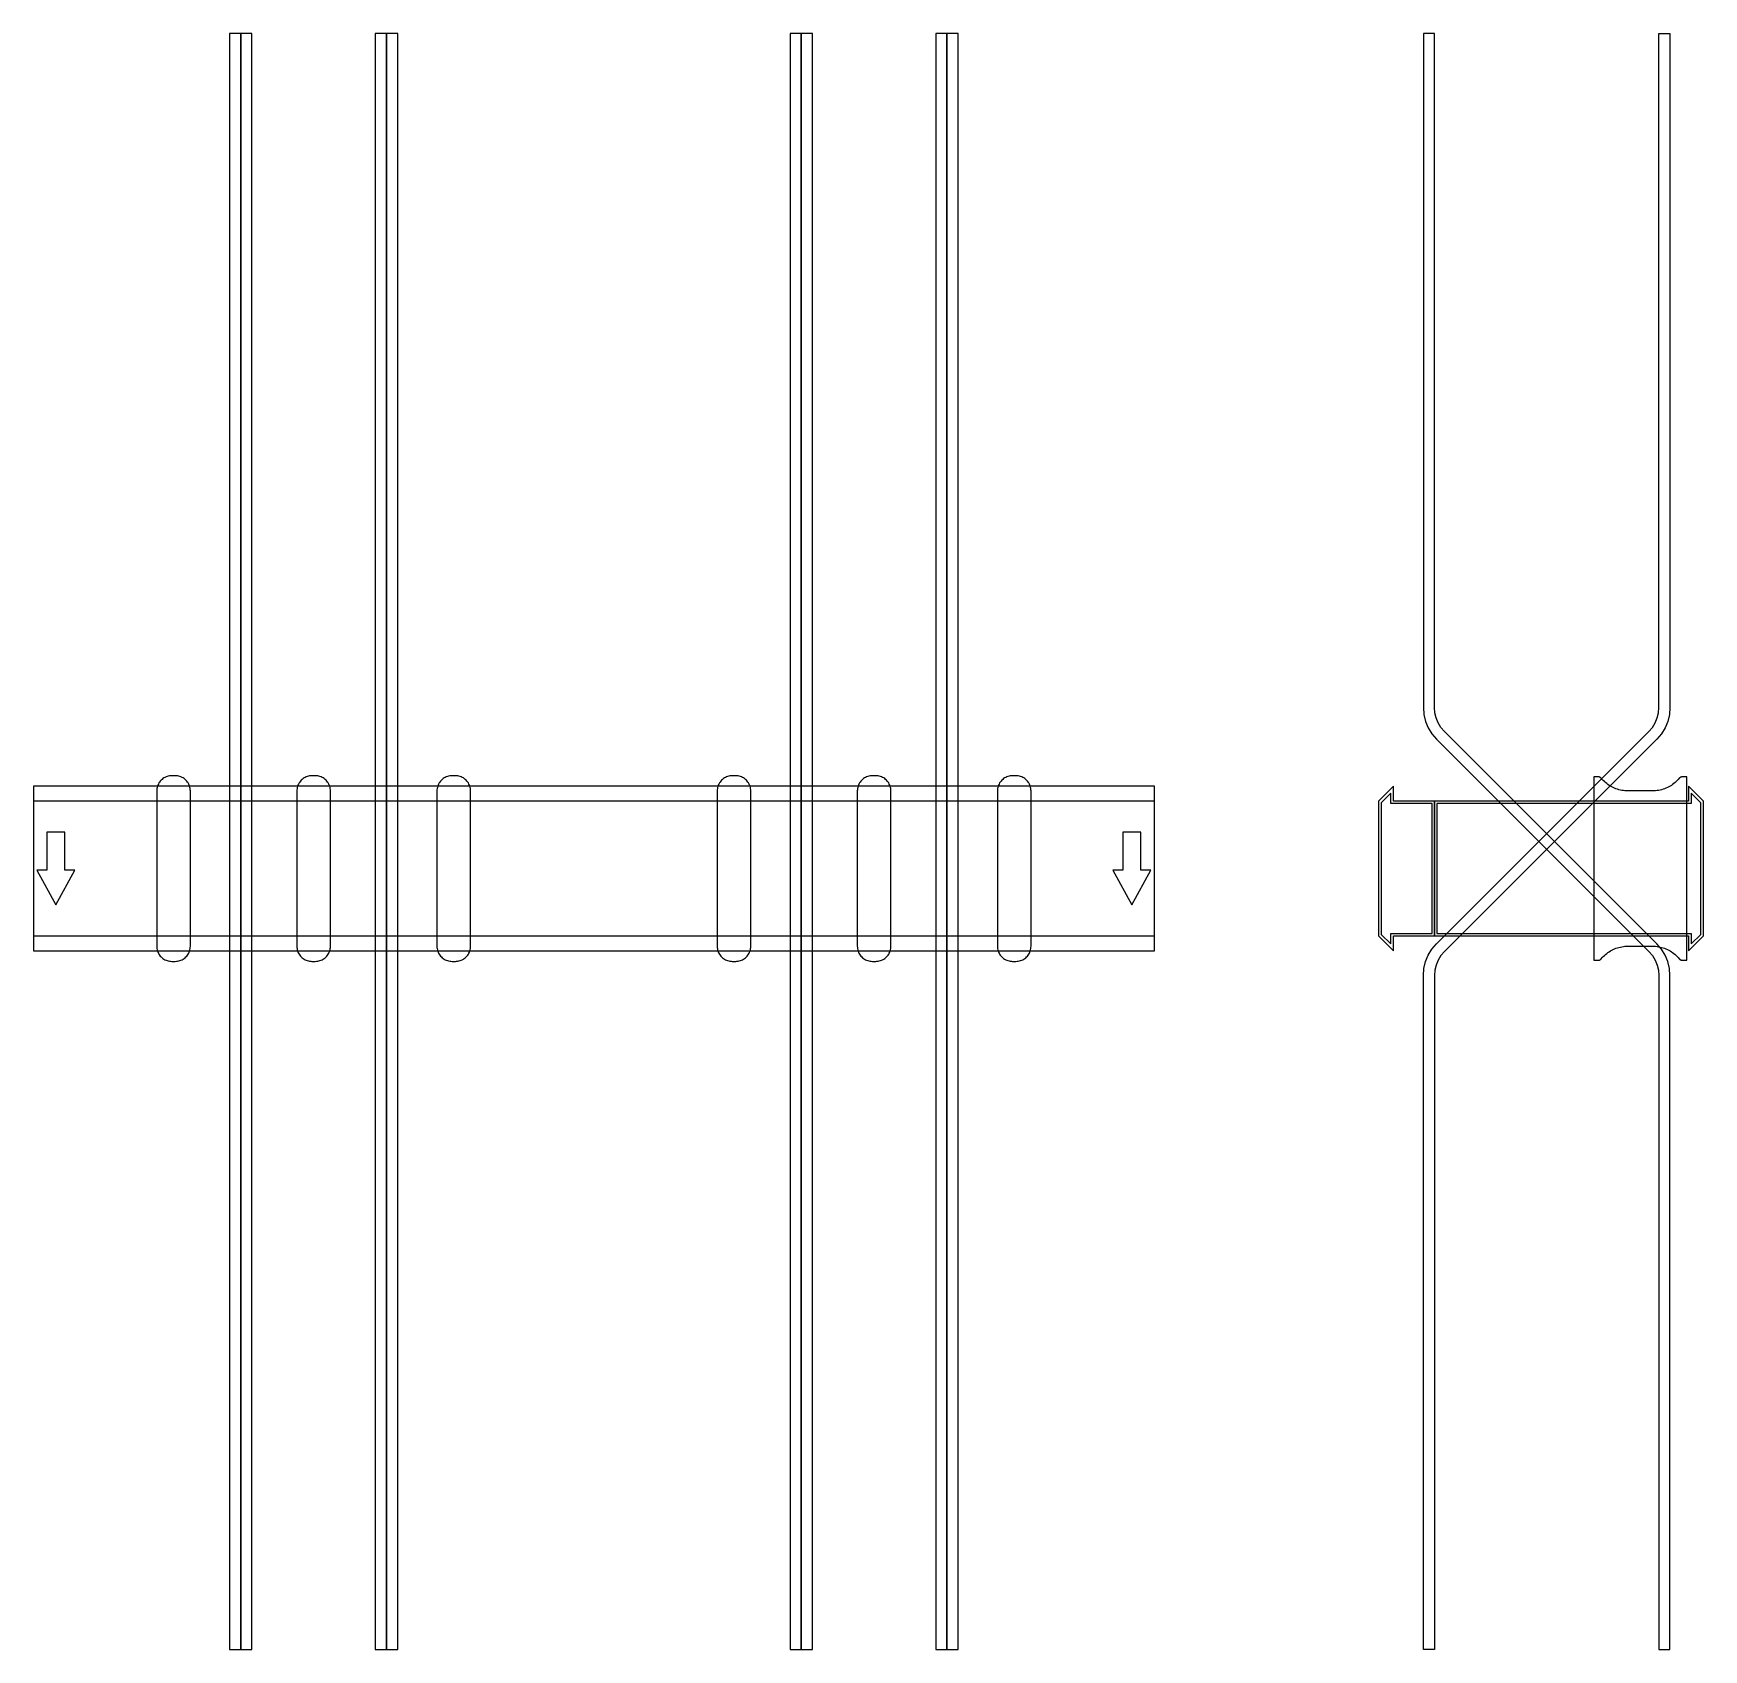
# Model space of a CAD drawing. Extents: x 0 to 1490, y -697 to 745.
import ezdxf

# ---------------------------------------------------------------- set-up
doc = ezdxf.new("R2010")
doc.units = 0
doc.layers.add('Halfen', color=7, linetype='CONTINUOUS')

msp = doc.modelspace()

# ---------------------------------------------------------------- linework, layer by layer
at = {"layer": 'Halfen', "color": 7}
for points in [[(185, -696.961), (185, 745.246), (175, 745.246), (175, -696.961)], [(195, -696.961), (195, 745.246), (185, 745.246), (185, -696.961)], [(315, -696.961), (315, 745.246), (305, 745.246), (305, -696.961)], [(325, -696.961), (325, 745.246), (315, 745.246), (315, -696.961)], [(685, -696.961), (685, 745.246), (675, 745.246), (675, -696.961)], [(695, -696.961), (695, 745.246), (685, 745.246), (685, -696.961)], [(815, -696.961), (815, 745.246), (805, 745.246), (805, -696.961)], [(825, -696.961), (825, 745.246), (815, 745.246), (815, -696.961)], [(1460, -696.961), (1460, -95.355), (1459.508, -89.098), (1458.042, -82.995), (1455.64, -77.196), (1452.361, -71.844), (1448.284, -67.071), (1258.787, 122.426), (1255.729, 126.006), (1253.27, 130.02), (1251.468, 134.369), (1250.369, 138.947), (1250, 143.64), (1250, 206.246), (1250, 745.246), (1240, 745.246), (1240, 206.246), (1240, 143.64), (1240.492, 137.382), (1241.958, 131.279), (1244.36, 125.48), (1247.639, 120.128), (1251.716, 115.355), (1441.213, -74.142), (1444.271, -77.722), (1446.73, -81.736), (1448.532, -86.085), (1449.631, -90.662), (1450, -95.355), (1450, -696.961)], [(1240, -696.961), (1240, -95.355), (1240.492, -89.098), (1241.958, -82.995), (1244.36, -77.196), (1247.639, -71.844), (1251.716, -67.071), (1441.213, 122.426), (1444.271, 126.006), (1446.73, 130.02), (1448.532, 134.369), (1449.631, 138.947), (1450, 143.64), (1450, 206.246), (1450, 745.246), (1460, 745.246), (1460, 206.246), (1460, 143.64), (1459.508, 137.382), (1458.042, 131.279), (1455.64, 125.48), (1452.361, 120.128), (1448.284, 115.355), (1258.787, -74.142), (1255.729, -77.722), (1253.27, -81.736), (1251.468, -86.085), (1250.369, -90.662), (1250, -95.355), (1250, -696.961)], [(140, -69.3), (140, -56.8), (140, 69.3), (139.958, 70.359), (139.834, 71.412), (139.627, 72.452), (139.339, 73.472), (138.972, 74.466), (138.529, 75.429), (138.011, 76.354), (137.422, 77.235), (136.765, 78.068), (136.046, 78.846), (135.268, 79.565), (134.435, 80.222), (133.554, 80.811), (132.629, 81.329), (131.666, 81.772), (130.672, 82.139), (129.652, 82.427), (128.612, 82.634), (127.559, 82.758), (126.5, 82.8), (123.5, 82.8), (122.441, 82.758), (121.388, 82.634), (120.348, 82.427), (119.328, 82.139), (118.334, 81.772), (117.371, 81.329), (116.446, 80.811), (115.565, 80.222), (114.732, 79.565), (113.954, 78.846), (113.235, 78.068), (112.578, 77.235), (111.989, 76.354), (111.471, 75.429), (111.028, 74.466), (110.661, 73.472), (110.373, 72.452), (110.166, 71.412), (110.042, 70.359), (110, 69.3), (110, -56.8), (110, -69.3), (110.042, -70.359), (110.166, -71.412), (110.373, -72.452), (110.661, -73.472), (111.028, -74.466), (111.471, -75.429), (111.989, -76.354), (112.578, -77.235), (113.235, -78.068), (113.954, -78.846), (114.732, -79.565), (115.565, -80.222), (116.446, -80.811), (117.371, -81.329), (118.334, -81.772), (119.328, -82.139), (120.348, -82.427), (121.388, -82.634), (122.441, -82.758), (123.5, -82.8), (126.5, -82.8), (127.559, -82.758), (128.612, -82.634), (129.652, -82.427), (130.672, -82.139), (131.666, -81.772), (132.629, -81.329), (133.554, -80.811), (134.435, -80.222), (135.268, -79.565), (136.046, -78.846), (136.765, -78.068), (137.422, -77.235), (138.011, -76.354), (138.529, -75.429), (138.972, -74.466), (139.339, -73.472), (139.627, -72.452), (139.834, -71.412), (139.958, -70.359), (140, -69.3)], [(265, -69.3), (265, -56.8), (265, 69.3), (264.958, 70.359), (264.834, 71.412), (264.627, 72.452), (264.339, 73.472), (263.972, 74.466), (263.529, 75.429), (263.011, 76.354), (262.422, 77.235), (261.765, 78.068), (261.046, 78.846), (260.268, 79.565), (259.435, 80.222), (258.554, 80.811), (257.629, 81.329), (256.666, 81.772), (255.672, 82.139), (254.652, 82.427), (253.612, 82.634), (252.559, 82.758), (251.5, 82.8), (248.5, 82.8), (247.441, 82.758), (246.388, 82.634), (245.348, 82.427), (244.328, 82.139), (243.334, 81.772), (242.371, 81.329), (241.446, 80.811), (240.565, 80.222), (239.732, 79.565), (238.954, 78.846), (238.235, 78.068), (237.578, 77.235), (236.989, 76.354), (236.471, 75.429), (236.028, 74.466), (235.661, 73.472), (235.373, 72.452), (235.166, 71.412), (235.042, 70.359), (235, 69.3), (235, -56.8), (235, -69.3), (235.042, -70.359), (235.166, -71.412), (235.373, -72.452), (235.661, -73.472), (236.028, -74.466), (236.471, -75.429), (236.989, -76.354), (237.578, -77.235), (238.235, -78.068), (238.954, -78.846), (239.732, -79.565), (240.565, -80.222), (241.446, -80.811), (242.371, -81.329), (243.334, -81.772), (244.328, -82.139), (245.348, -82.427), (246.388, -82.634), (247.441, -82.758), (248.5, -82.8), (251.5, -82.8), (252.559, -82.758), (253.612, -82.634), (254.652, -82.427), (255.672, -82.139), (256.666, -81.772), (257.629, -81.329), (258.554, -80.811), (259.435, -80.222), (260.268, -79.565), (261.046, -78.846), (261.765, -78.068), (262.422, -77.235), (263.011, -76.354), (263.529, -75.429), (263.972, -74.466), (264.339, -73.472), (264.627, -72.452), (264.834, -71.412), (264.958, -70.359), (265, -69.3)], [(390, -69.3), (390, -56.8), (390, 69.3), (389.958, 70.359), (389.834, 71.412), (389.627, 72.452), (389.339, 73.472), (388.972, 74.466), (388.529, 75.429), (388.011, 76.354), (387.422, 77.235), (386.765, 78.068), (386.046, 78.846), (385.268, 79.565), (384.435, 80.222), (383.554, 80.811), (382.629, 81.329), (381.666, 81.772), (380.672, 82.139), (379.652, 82.427), (378.612, 82.634), (377.559, 82.758), (376.5, 82.8), (373.5, 82.8), (372.441, 82.758), (371.388, 82.634), (370.348, 82.427), (369.328, 82.139), (368.334, 81.772), (367.371, 81.329), (366.446, 80.811), (365.565, 80.222), (364.732, 79.565), (363.954, 78.846), (363.235, 78.068), (362.578, 77.235), (361.989, 76.354), (361.471, 75.429), (361.028, 74.466), (360.661, 73.472), (360.373, 72.452), (360.166, 71.412), (360.042, 70.359), (360, 69.3), (360, -56.8), (360, -69.3), (360.042, -70.359), (360.166, -71.412), (360.373, -72.452), (360.661, -73.472), (361.028, -74.466), (361.471, -75.429), (361.989, -76.354), (362.578, -77.235), (363.235, -78.068), (363.954, -78.846), (364.732, -79.565), (365.565, -80.222), (366.446, -80.811), (367.371, -81.329), (368.334, -81.772), (369.328, -82.139), (370.348, -82.427), (371.388, -82.634), (372.441, -82.758), (373.5, -82.8), (376.5, -82.8), (377.559, -82.758), (378.612, -82.634), (379.652, -82.427), (380.672, -82.139), (381.666, -81.772), (382.629, -81.329), (383.554, -80.811), (384.435, -80.222), (385.268, -79.565), (386.046, -78.846), (386.765, -78.068), (387.422, -77.235), (388.011, -76.354), (388.529, -75.429), (388.972, -74.466), (389.339, -73.472), (389.627, -72.452), (389.834, -71.412), (389.958, -70.359), (390, -69.3)], [(640, -69.3), (640, -56.8), (640, 69.3), (639.958, 70.359), (639.834, 71.412), (639.627, 72.452), (639.339, 73.472), (638.972, 74.466), (638.529, 75.429), (638.011, 76.354), (637.422, 77.235), (636.765, 78.068), (636.046, 78.846), (635.268, 79.565), (634.435, 80.222), (633.554, 80.811), (632.629, 81.329), (631.666, 81.772), (630.672, 82.139), (629.652, 82.427), (628.612, 82.634), (627.559, 82.758), (626.5, 82.8), (623.5, 82.8), (622.441, 82.758), (621.388, 82.634), (620.348, 82.427), (619.328, 82.139), (618.334, 81.772), (617.371, 81.329), (616.446, 80.811), (615.565, 80.222), (614.732, 79.565), (613.954, 78.846), (613.235, 78.068), (612.578, 77.235), (611.989, 76.354), (611.471, 75.429), (611.028, 74.466), (610.661, 73.472), (610.373, 72.452), (610.166, 71.412), (610.042, 70.359), (610, 69.3), (610, -56.8), (610, -69.3), (610.042, -70.359), (610.166, -71.412), (610.373, -72.452), (610.661, -73.472), (611.028, -74.466), (611.471, -75.429), (611.989, -76.354), (612.578, -77.235), (613.235, -78.068), (613.954, -78.846), (614.732, -79.565), (615.565, -80.222), (616.446, -80.811), (617.371, -81.329), (618.334, -81.772), (619.328, -82.139), (620.348, -82.427), (621.388, -82.634), (622.441, -82.758), (623.5, -82.8), (626.5, -82.8), (627.559, -82.758), (628.612, -82.634), (629.652, -82.427), (630.672, -82.139), (631.666, -81.772), (632.629, -81.329), (633.554, -80.811), (634.435, -80.222), (635.268, -79.565), (636.046, -78.846), (636.765, -78.068), (637.422, -77.235), (638.011, -76.354), (638.529, -75.429), (638.972, -74.466), (639.339, -73.472), (639.627, -72.452), (639.834, -71.412), (639.958, -70.359), (640, -69.3)], [(765, -69.3), (765, -56.8), (765, 69.3), (764.958, 70.359), (764.834, 71.412), (764.627, 72.452), (764.339, 73.472), (763.972, 74.466), (763.529, 75.429), (763.011, 76.354), (762.422, 77.235), (761.765, 78.068), (761.046, 78.846), (760.268, 79.565), (759.435, 80.222), (758.554, 80.811), (757.629, 81.329), (756.666, 81.772), (755.672, 82.139), (754.652, 82.427), (753.612, 82.634), (752.559, 82.758), (751.5, 82.8), (748.5, 82.8), (747.441, 82.758), (746.388, 82.634), (745.348, 82.427), (744.328, 82.139), (743.334, 81.772), (742.371, 81.329), (741.446, 80.811), (740.565, 80.222), (739.732, 79.565), (738.954, 78.846), (738.235, 78.068), (737.578, 77.235), (736.989, 76.354), (736.471, 75.429), (736.028, 74.466), (735.661, 73.472), (735.373, 72.452), (735.166, 71.412), (735.042, 70.359), (735, 69.3), (735, -56.8), (735, -69.3), (735.042, -70.359), (735.166, -71.412), (735.373, -72.452), (735.661, -73.472), (736.028, -74.466), (736.471, -75.429), (736.989, -76.354), (737.578, -77.235), (738.235, -78.068), (738.954, -78.846), (739.732, -79.565), (740.565, -80.222), (741.446, -80.811), (742.371, -81.329), (743.334, -81.772), (744.328, -82.139), (745.348, -82.427), (746.388, -82.634), (747.441, -82.758), (748.5, -82.8), (751.5, -82.8), (752.559, -82.758), (753.612, -82.634), (754.652, -82.427), (755.672, -82.139), (756.666, -81.772), (757.629, -81.329), (758.554, -80.811), (759.435, -80.222), (760.268, -79.565), (761.046, -78.846), (761.765, -78.068), (762.422, -77.235), (763.011, -76.354), (763.529, -75.429), (763.972, -74.466), (764.339, -73.472), (764.627, -72.452), (764.834, -71.412), (764.958, -70.359), (765, -69.3)], [(890, -69.3), (890, -56.8), (890, 69.3), (889.958, 70.359), (889.834, 71.412), (889.627, 72.452), (889.339, 73.472), (888.972, 74.466), (888.529, 75.429), (888.011, 76.354), (887.422, 77.235), (886.765, 78.068), (886.046, 78.846), (885.268, 79.565), (884.435, 80.222), (883.554, 80.811), (882.629, 81.329), (881.666, 81.772), (880.672, 82.139), (879.652, 82.427), (878.612, 82.634), (877.559, 82.758), (876.5, 82.8), (873.5, 82.8), (872.441, 82.758), (871.388, 82.634), (870.348, 82.427), (869.328, 82.139), (868.334, 81.772), (867.371, 81.329), (866.446, 80.811), (865.565, 80.222), (864.732, 79.565), (863.954, 78.846), (863.235, 78.068), (862.578, 77.235), (861.989, 76.354), (861.471, 75.429), (861.028, 74.466), (860.661, 73.472), (860.373, 72.452), (860.166, 71.412), (860.042, 70.359), (860, 69.3), (860, -56.8), (860, -69.3), (860.042, -70.359), (860.166, -71.412), (860.373, -72.452), (860.661, -73.472), (861.028, -74.466), (861.471, -75.429), (861.989, -76.354), (862.578, -77.235), (863.235, -78.068), (863.954, -78.846), (864.732, -79.565), (865.565, -80.222), (866.446, -80.811), (867.371, -81.329), (868.334, -81.772), (869.328, -82.139), (870.348, -82.427), (871.388, -82.634), (872.441, -82.758), (873.5, -82.8), (876.5, -82.8), (877.559, -82.758), (878.612, -82.634), (879.652, -82.427), (880.672, -82.139), (881.666, -81.772), (882.629, -81.329), (883.554, -80.811), (884.435, -80.222), (885.268, -79.565), (886.046, -78.846), (886.765, -78.068), (887.422, -77.235), (888.011, -76.354), (888.529, -75.429), (888.972, -74.466), (889.339, -73.472), (889.627, -72.452), (889.834, -71.412), (889.958, -70.359), (890, -69.3)], [(1475, -81.8), (1475, 81.8), (1471, 81.8), (1470.846, 81.797), (1470.691, 81.786), (1470.538, 81.769), (1470.385, 81.746), (1470.234, 81.715), (1470.084, 81.678), (1469.936, 81.634), (1469.789, 81.584), (1469.646, 81.527), (1469.505, 81.464), (1469.366, 81.395), (1469.231, 81.32), (1469.1, 81.239), (1468.972, 81.153), (1468.848, 81.06), (1468.728, 80.963), (1468.613, 80.86), (1468.502, 80.752), (1468.397, 80.639), (1468.296, 80.522), (1467.41, 79.491), (1466.479, 78.5), (1465.505, 77.551), (1464.491, 76.646), (1463.437, 75.787), (1462.347, 74.975), (1461.222, 74.211), (1460.064, 73.499), (1458.876, 72.838), (1457.66, 72.23), (1456.418, 71.676), (1455.153, 71.178), (1453.867, 70.736), (1452.563, 70.351), (1451.243, 70.024), (1449.911, 69.756), (1448.567, 69.547), (1447.216, 69.397), (1445.859, 69.307), (1444.5, 69.277), (1422.5, 69.277), (1421.141, 69.307), (1419.784, 69.397), (1418.433, 69.547), (1417.089, 69.756), (1415.757, 70.024), (1414.437, 70.351), (1413.133, 70.736), (1411.847, 71.178), (1410.582, 71.676), (1409.34, 72.23), (1408.124, 72.838), (1406.936, 73.499), (1405.778, 74.211), (1404.653, 74.975), (1403.563, 75.787), (1402.509, 76.646), (1401.495, 77.551), (1400.521, 78.5), (1399.59, 79.491), (1398.704, 80.522), (1398.603, 80.639), (1398.498, 80.752), (1398.387, 80.86), (1398.272, 80.963), (1398.152, 81.06), (1398.028, 81.153), (1397.9, 81.239), (1397.769, 81.32), (1397.634, 81.395), (1397.495, 81.464), (1397.354, 81.527), (1397.211, 81.584), (1397.064, 81.634), (1396.916, 81.678), (1396.766, 81.715), (1396.615, 81.746), (1396.462, 81.769), (1396.309, 81.786), (1396.154, 81.797), (1396, 81.8), (1392, 81.8), (1392, -81.8), (1396, -81.8), (1396.154, -81.797), (1396.309, -81.786), (1396.462, -81.769), (1396.615, -81.746), (1396.766, -81.715), (1396.916, -81.678), (1397.064, -81.634), (1397.211, -81.584), (1397.354, -81.527), (1397.495, -81.464), (1397.634, -81.395), (1397.769, -81.32), (1397.9, -81.239), (1398.028, -81.153), (1398.152, -81.06), (1398.272, -80.963), (1398.387, -80.86), (1398.498, -80.752), (1398.603, -80.639), (1398.704, -80.522), (1399.59, -79.491), (1400.521, -78.5), (1401.495, -77.551), (1402.509, -76.646), (1403.563, -75.787), (1404.653, -74.975), (1405.778, -74.211), (1406.936, -73.499), (1408.124, -72.838), (1409.34, -72.23), (1410.582, -71.676), (1411.847, -71.178), (1413.133, -70.736), (1414.437, -70.351), (1415.757, -70.024), (1417.089, -69.756), (1418.433, -69.547), (1419.784, -69.397), (1421.141, -69.307), (1422.5, -69.277), (1444.5, -69.277), (1445.859, -69.307), (1447.216, -69.397), (1448.567, -69.547), (1449.911, -69.756), (1451.243, -70.024), (1452.563, -70.351), (1453.867, -70.736), (1455.153, -71.178), (1456.418, -71.676), (1457.66, -72.23), (1458.876, -72.838), (1460.064, -73.499), (1461.222, -74.211), (1462.347, -74.975), (1463.437, -75.787), (1464.491, -76.646), (1465.505, -77.551), (1466.479, -78.5), (1467.41, -79.491), (1468.296, -80.522), (1468.397, -80.639), (1468.502, -80.752), (1468.613, -80.86), (1468.728, -80.963), (1468.848, -81.06), (1468.972, -81.153), (1469.1, -81.239), (1469.231, -81.32), (1469.366, -81.395), (1469.505, -81.464), (1469.646, -81.527), (1469.789, -81.584), (1469.936, -81.634), (1470.084, -81.678), (1470.234, -81.715), (1470.385, -81.746), (1470.538, -81.769), (1470.691, -81.786), (1470.846, -81.797), (1471, -81.8)], [(0, -73.5), (1000, -73.5), (1000, 73.5), (0, 73.5)], [(0, -60), (1000, -60), (1000, 60), (0, 60)], [(1250, -60), (1250, 60), (1213.5, 60), (1213.5, 73.5), (1200, 60), (1200, -60), (1213.5, -73.5), (1213.5, -60)], [(1248, -58), (1248, 58), (1211, 58), (1211, 67.25), (1202.5, 58.75), (1202.5, -58.75), (1211, -67.25), (1211, -58)], [(1490, -60), (1490, 60), (1476.5, 73.5), (1476.5, 60), (1250, 60), (1250, -60), (1476.5, -60), (1476.5, -73.5)], [(1487.5, -58.75), (1487.5, 58.75), (1479, 67.25), (1479, 58), (1252, 58), (1252, -58), (1479, -58), (1479, -67.25)], [(20, -32.5), (37, -1.5), (28, -1.5), (28, 32.5), (12, 32.5), (12, -1.5), (3, -1.5)], [(980, -32.5), (997, -1.5), (988, -1.5), (988, 32.5), (972, 32.5), (972, -1.5), (963, -1.5)]]:
    msp.add_lwpolyline(points, close=True, dxfattribs=at)

doc.saveas('drawing.dxf')
